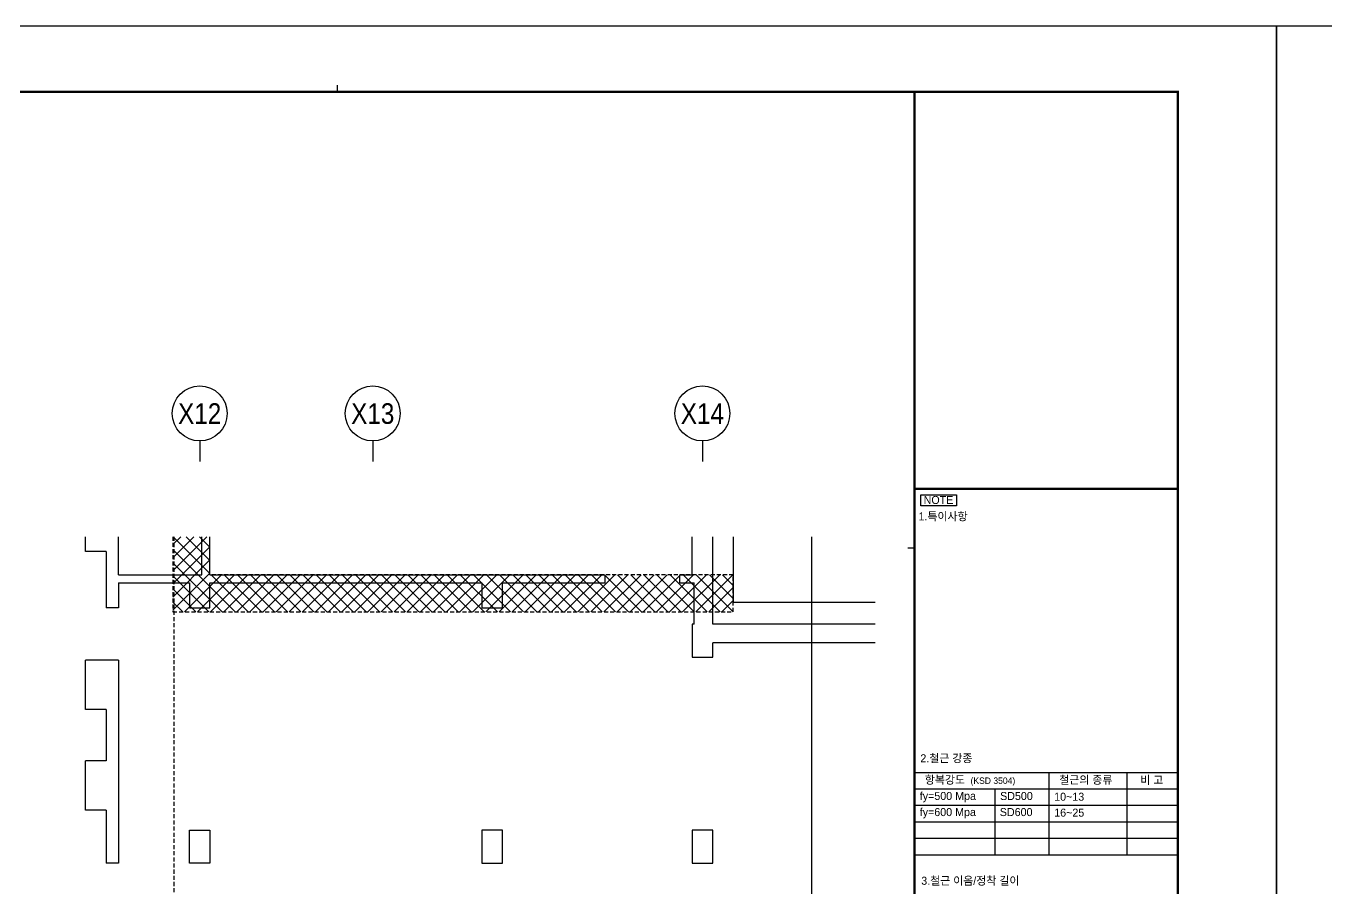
# Model space of a CAD drawing. Header units: millimetres. Extents: x 321717 to 696608, y -514806 to -16026.
# Drawn here: x 441112 to 472662, y -310683 to -289769 of the extents above; entities that cross this region are included whole.
import ezdxf
from ezdxf.enums import TextEntityAlignment as Align

# ---------------------------------------------------------------- set-up
doc = ezdxf.new("R2010")
doc.units = ezdxf.units.MM
doc.header["$LTSCALE"] = 65
doc.linetypes.add('XS-기초$0$HID', pattern=[2.3, 1.5, -0.8])
for name, color, linetype in [('BUB', 7, 'Continuous'), ('NAME-F', 6, 'Continuous'), ('XREBAR', 1, 'Continuous'), ('XS-기초$0$WALL', 11, 'Continuous'), ('XS-기초$0$기초꺽임', 4, 'XS-기초$0$HID'), ('XS-기초$0$기초꺽임-HAT', 5, 'Continuous'), ('XS-기초$0$기초연단', 3, 'Continuous'), ('기초꺽임', 7, 'Continuous')]:
    doc.layers.add(name, color=color, linetype=linetype)
doc.layers.add('TEXT', color=3, linetype='Continuous', lineweight=9)
doc.styles.add('XRebarSheet', font='HMKMRHD.TTF')
doc.styles.add('돋음', font='Dotum.ttf')

# ---------------------------------------------------------------- blocks, each defined once
blk = doc.blocks.new('BUB')
at = {"layer": 'BUB'}
blk.add_line((0, 1500), (0, 0), dxfattribs=at)
blk.add_circle((0, 3500), 2000, dxfattribs=at)
blk = doc.blocks.new('asdraa')
at = {"layer": 'XS-기초$0$기초꺽임-HAT'}
h = blk.add_hatch(dxfattribs=at)
h.set_pattern_fill('ANSI37', color=8, scale=1800, style=0)
h.set_pattern_definition([(45, (-182074, -166700), (-159.09903, 159.09903), []), (135, (-182074, -166700), (-159.09903, -159.09903), [])])
h.paths.add_polyline_path([(9736, 23621), (8836, 23621), (8836, 21800), (22436, 21800), (22436, 22700), (9736, 22700)])
at = {"layer": 'XS-기초$0$WALL', "color": 5}
for p, q in [((6716, 23265), (6716, 23621)), ((7516, 22700), (7516, 23621)), ((9536, 22700), (9536, 23621)), ((9736, 22700), (9736, 23621)), ((21436, 22700), (21436, 23621)), ((21936, 21500), (21936, 23621)), ((7216, 23265), (6716, 23265)), ((7216, 23265), (7216, 21900)), ((7516, 22700), (9536, 22700)), ((7516, 22500), (7516, 21900)), ((7516, 22500), (9236, 22500)), ((9236, 22500), (9236, 21900)), ((9736, 22700), (19326, 22700)), ((9736, 22500), (16336, 22500)), ((9736, 21900), (9736, 22500)), ((16336, 22500), (16336, 21900)), ((16836, 22500), (19326, 22500)), ((16836, 21900), (16836, 22500)), ((19326, 22500), (19326, 22700)), ((21136, 22700), (21436, 22700)), ((21136, 22500), (21136, 22700)), ((21136, 22500), (21486, 22500)), ((21486, 21500), (21486, 22500)), ((7516, 21900), (7216, 21900)), ((9236, 21900), (9736, 21900)), ((16336, 21900), (16836, 21900)), ((21486, 21500), (21436, 21500)), ((21436, 21500), (21436, 20700)), ((25881, 21500), (21936, 21500)), ((21936, 20700), (21936, 21050)), ((25881, 21050), (21936, 21050)), ((7516, 20630), (6716, 20630)), ((6716, 19430), (6716, 20630)), ((7516, 20630), (7516, 15700)), ((21436, 20700), (21936, 20700)), ((7216, 19430), (6716, 19430)), ((7216, 19430), (7216, 18185)), ((6716, 16985), (6716, 18185)), ((7216, 18185), (6716, 18185)), ((7216, 16985), (6716, 16985)), ((7216, 16985), (7216, 15700)), ((16836, 16500), (16336, 16500)), ((16336, 16500), (16336, 15700)), ((16836, 15700), (16836, 16500)), ((21936, 16500), (21436, 16500)), ((21436, 16500), (21436, 15700)), ((21936, 15700), (21936, 16500)), ((7516, 15700), (7216, 15700)), ((16336, 15700), (16836, 15700)), ((21436, 15700), (21936, 15700))]:
    blk.add_line(p, q, dxfattribs=at)
blk.add_lwpolyline([(9236, 16500), (9736, 16500), (9736, 15700), (9236, 15700)], close=True, dxfattribs=at)
at = {"layer": 'XS-기초$0$기초꺽임'}
blk.add_lwpolyline([(8836, 23621), (8836, 21800), (22436, 21800), (22436, 22700), (9736, 22700), (9736, 23621)], dxfattribs=at)
at = {"layer": 'XS-기초$0$기초연단', "linetype": 'XS-기초$0$HID'}
blk.add_line((8866, 14250), (8866, 23621), dxfattribs=at)
at = {"layer": 'XS-기초$0$기초연단'}
for p in [(22436, 23621), (25881, 22025)]:
    blk.add_line(p, (22436, 22025), dxfattribs=at)
at = {"layer": '기초꺽임', "color": 1, "const_width": 30}
blk.add_lwpolyline([(-22289, 23621), (-22289, 0), (0, 0), (0, 3850), (24336, 3850), (24336, 23621)], dxfattribs=at)
at = {"layer": 'BUB', "xscale": 0.3333333333333333, "yscale": 0.3333333333333333, "zscale": 0.3333333333333333}
for p in [(9486, 25446), (13686, 25446), (21686, 25446)]:
    blk.add_blockref('BUB', p, dxfattribs=at)
at = {"layer": 'TEXT', "style": '돋음', "width": 0.9}
for s, p in [('X12', (9486, 26610)), ('X13', (13686, 26610)), ('X14', (21686, 26610))]:
    blk.add_text(s, height=500, dxfattribs=at).set_placement(p, align=Align.MIDDLE_CENTER)
blk = doc.blocks.new('dhs_sheet2e')
at = {"color": 7}
for p, q in [((55508.9, 57331.7), (55508.9, 57531.5)), ((73013.1, 43498.2), (72813.3, 43498.2)), ((73013.1, 36694), (81003.6, 36694)), ((77085.8, 36694), (77085.8, 34197)), ((79453.7, 36694), (79453.7, 34197)), ((73013.1, 36194.6), (81003.6, 36194.6)), ((75452.6, 36194.6), (75452.6, 34197)), ((73013.1, 35695.2), (81003.6, 35695.2)), ((73013.1, 35195.8), (81003.6, 35195.8)), ((73013.1, 34696.4), (81003.6, 34696.4)), ((73013.1, 34197), (81003.6, 34197))]:
    blk.add_line(p, q, dxfattribs=at)
for points in [[(84000, 0), (84000, 59329.4), (0, 59329.4), (0, 0)], [(73208.2, 45108.5), (74292.8, 45108.5), (74292.8, 44775), (73208.2, 44775)]]:
    blk.add_lwpolyline(points, close=True, dxfattribs=at)
at = {"color": 30, "const_width": 64.9}
blk.add_lwpolyline([(81003.6, 57331.7), (2996.4, 57331.7), (2996.4, 1997.6), (81003.6, 1997.6)], close=True, dxfattribs=at)
at = {"color": 30}
for points, const_width in [([(73013.1, 1997.6), (73013.1, 57331.7)], 64.9), ([(73013.1, 45291.6), (81003.6, 45291.6)], 64.9), ([(73013.1, 37482.7), (81003.6, 37482.7)], 1.25)]:
    blk.add_lwpolyline(points, dxfattribs=dict(at, const_width=const_width))
at = {"ltscale": 2, "const_width": 1.25}
for points in [[(73013.1, 36694), (73013.1, 34197)], [(81003.6, 36694), (81003.6, 34197)]]:
    blk.add_lwpolyline(points, dxfattribs=at)
at = {"color": 7, "style": 'XRebarSheet'}
for s, height, p in [('NOTE', 242.71, (73292, 44833.7)), ('1.특이사항', 242.71, (73135.9, 44335.3)), ('2.철근 강종', 242.71, (73193, 37000.1)), ('3.철근 이음/정착 길이', 242.711, (73219.2, 33284.8))]:
    blk.add_text(s, height=height, dxfattribs=at).set_placement(p)
at = {"color": 3, "style": 'XRebarSheet'}
for s, height, p in [('항복강도', 242.71, (73329, 36346.4)), ('(KSD 3504)', 194.17, (74714.3, 36344.3)), ('철근의 종류', 242.71, (77406.6, 36345.3)), ('비 고', 242.71, (79864.2, 36338.4))]:
    blk.add_text(s, height=height, dxfattribs=at).set_placement(p)
blk = doc.blocks.new('SDHSDHS')
at = {"color": 255, "xscale": 0.75, "yscale": 0.75, "zscale": 0.75}
blk.add_blockref('dhs_sheet2e', (0, 0), dxfattribs=at)
at = {"color": 3, "style": 'XRebarSheet'}
for s, p in [('fy=500 Mpa', (54881, 26893)), ('SD500', (56708, 26892)), ('10~13', (57939, 26875)), ('fy=600 Mpa', (54880, 26526)), ('SD600', (56702, 26526)), ('16~25', (57940, 26513))]:
    blk.add_text(s, height=182, dxfattribs=at).set_placement(p)

msp = doc.modelspace()

# ---------------------------------------------------------------- block references
at = {"layer": 'NAME-F'}
msp.add_blockref('asdraa', (435841.3, -325781.6), dxfattribs=at)
at = {"layer": 'XREBAR', "xscale": 1.066666667546955, "yscale": 1.066666667546955, "zscale": 1.066666667546955}
for p in [(404263.6, -337232.3), (471463.6, -337232.3)]:
    msp.add_blockref('SDHSDHS', p, dxfattribs=at)

doc.saveas('drawing.dxf')
